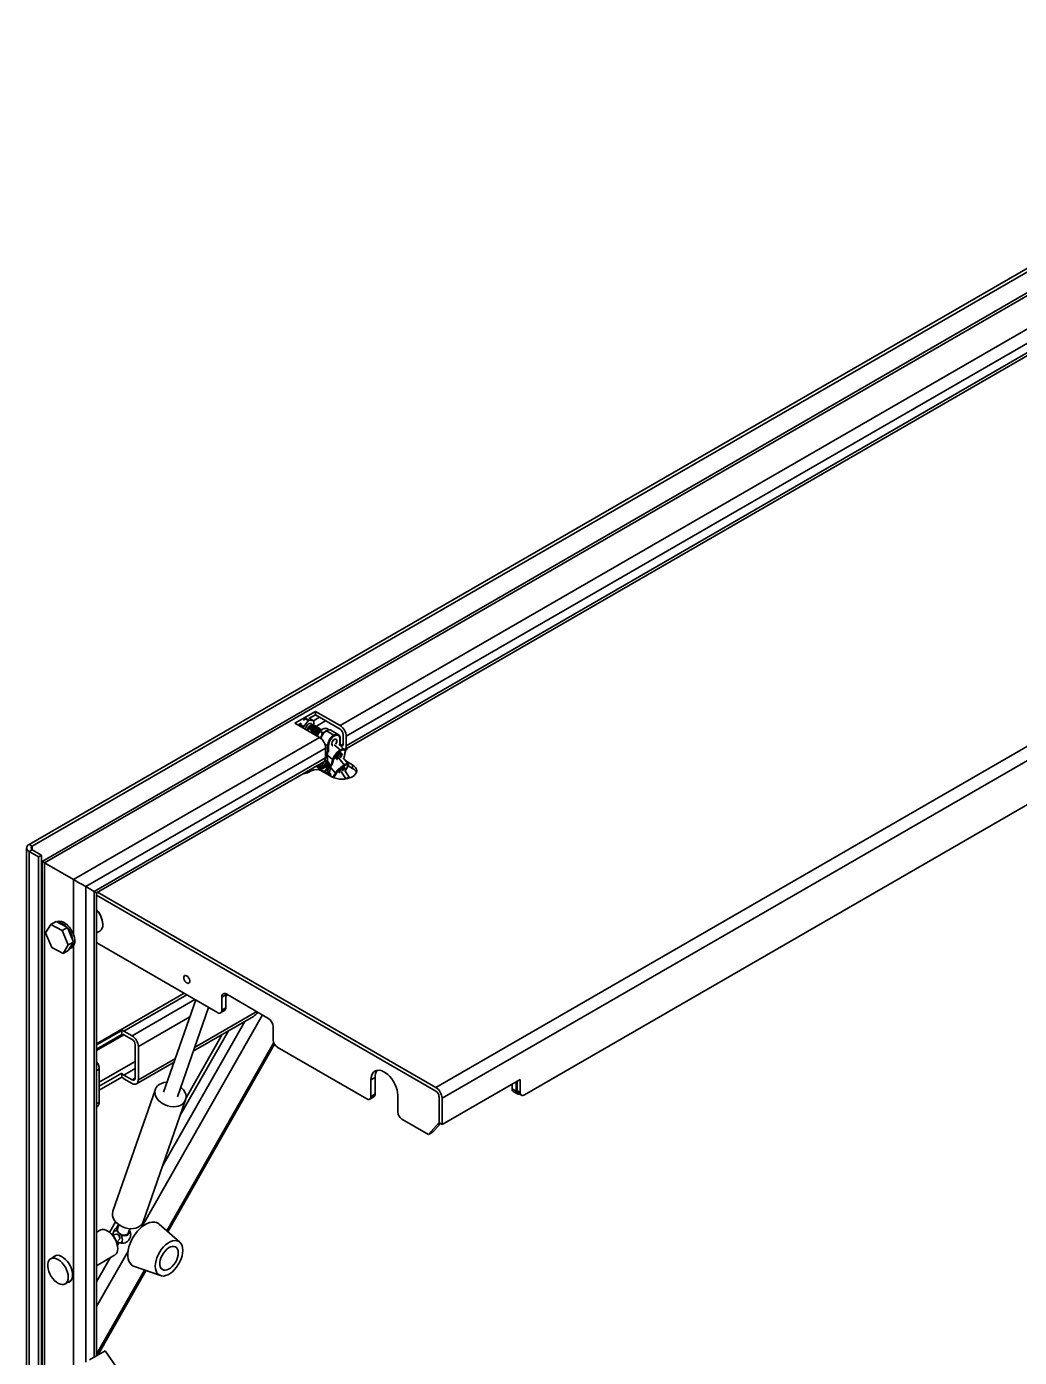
# Model space of a CAD drawing. Header units: millimetres. Extents: x 0 to 841, y 0 to 1189.
# Drawn here: x 393.1 to 484, y 353.7 to 475.5 of the extents above; entities that cross this region are included whole.
import ezdxf

# ---------------------------------------------------------------- set-up
doc = ezdxf.new("R2010")
doc.units = ezdxf.units.MM

msp = doc.modelspace()

# ---------------------------------------------------------------- linework, layer by layer
at = {"color": 7, "linetype": 'Continuous', "lineweight": 35}
for p, q in [((523.1, 475.55), (393.37, 400.65)), ((523.39, 475.38), (393.65, 400.49)), ((523.2, 473.37), (394.55, 399.1)), ((523.76, 473.42), (394.79, 398.97)), ((501.98, 457.8), (421.84, 411.54)), ((502.55, 456.82), (422.41, 410.56)), ((502.55, 455.95), (422.41, 409.69)), ((422.27, 409.34), (502.38, 455.58)), ((430.61, 378.39), (554.31, 449.8)), ((431.18, 377.41), (554.87, 448.82)), ((438.72, 377.72), (547.33, 440.42)), ((417.7, 411.76), (419.58, 412.84)), ((418.51, 411.46), (418.94, 411.99)), ((418.61, 412.13), (418.59, 412.12)), ((418.65, 412.16), (418.94, 411.99)), ((418.76, 412.2), (418.7, 412.18)), ((418.7, 412.18), (418.99, 412.02)), ((418.99, 412.18), (419.58, 412.52)), ((419.12, 412.15), (418.99, 412.18)), ((418.99, 412.02), (419.41, 411.98)), ((419.12, 412.15), (419.41, 411.98)), ((419.42, 411.98), (419.13, 412.15)), ((419.43, 411.95), (419.43, 411.56)), ((421.84, 411.54), (419.58, 412.84)), ((419.58, 412.52), (419.58, 412.84)), ((419.58, 412.52), (421.84, 411.21)), ((417.7, 411.76), (419.96, 410.45)), ((417.98, 411.59), (418.29, 411.77)), ((418.19, 411.59), (418.17, 411.49)), ((418.2, 411.57), (418.17, 411.48)), ((418.2, 411.57), (418.49, 411.4)), ((418.28, 411.77), (418.23, 411.63)), ((418.23, 411.63), (418.51, 411.46)), ((418.49, 411.3), (418.49, 411.4)), ((418.68, 411.24), (418.68, 411.19)), ((418.68, 411.24), (418.87, 411.13)), ((418.87, 411.08), (418.87, 411.13)), ((419.08, 411.4), (419.04, 411.44)), ((419.09, 411.4), (419.08, 411.4)), ((419.36, 411.6), (419.15, 411.73)), ((419.25, 411.55), (419.22, 411.54)), ((419.25, 410.86), (419.34, 410.95)), ((419.33, 410.85), (419.34, 410.81)), ((419.33, 410.85), (419.34, 410.84)), ((419.35, 410.8), (419.34, 410.84)), ((419.43, 411.56), (419.4, 411.58)), ((419.4, 410.81), (419.41, 410.77)), ((419.4, 410.81), (419.41, 410.8)), ((419.42, 410.76), (419.41, 410.8)), ((419.47, 410.77), (419.48, 410.73)), ((419.47, 410.77), (419.48, 410.76)), ((419.49, 410.72), (419.48, 410.76)), ((419.54, 410.73), (419.55, 410.67)), ((419.54, 410.73), (419.56, 410.72)), ((419.56, 410.68), (419.56, 410.72)), ((419.61, 410.68), (419.62, 410.63)), ((419.61, 410.68), (419.63, 410.68)), ((420.01, 411.24), (419.73, 411.48)), ((419.73, 411.48), (420, 411.24)), ((419.92, 411.02), (419.88, 411.06)), ((419.94, 411.03), (419.92, 411.02)), ((419.95, 411.24), (420, 411.24)), ((420.19, 410.89), (420.02, 410.99)), ((420.18, 411.16), (420.1, 411.11)), ((420.42, 410.95), (420.4, 410.95)), ((420.74, 411.2), (420.56, 411.3)), ((421.27, 410.67), (420.61, 411.06)), ((420.67, 411.11), (420.74, 411.2)), ((420.74, 411.2), (420.79, 411.14)), ((421.67, 410.71), (421.01, 411.11)), ((422.13, 410.72), (422.13, 409.85)), ((419.96, 410.45), (397.43, 397.44)), ((420.52, 409.47), (398.56, 396.79)), ((419.63, 410.64), (419.63, 410.68)), ((419.68, 410.64), (419.69, 410.6)), ((419.68, 410.64), (419.7, 410.63)), ((419.7, 410.6), (419.7, 410.63)), ((419.75, 410.6), (419.76, 410.58)), ((419.75, 410.6), (419.77, 410.59)), ((420.52, 408.6), (420.52, 409.47)), ((420.7, 409.7), (420.68, 408.47)), ((422.25, 409.36), (421.74, 409.8)), ((421.84, 409.72), (421.85, 410.32)), ((422.41, 409.69), (422.41, 410.56)), ((420.52, 408.6), (399.31, 396.35)), ((420.52, 408.99), (421.16, 408.43)), ((420.54, 408.56), (420.55, 409.03)), ((421.16, 408.43), (420.9, 407.39)), ((422.58, 408.04), (422.12, 408.58)), ((422.18, 408.51), (422.31, 409.04)), ((422.36, 408.3), (422.98, 407.95)), ((399.55, 396.22), (420.36, 408.23)), ((418.72, 407.17), (418.75, 407.31)), ((419.2, 407.4), (418.97, 407.27)), ((419.74, 407.88), (419.71, 407.75)), ((421.09, 406.86), (420.15, 407.4)), ((420.21, 408.15), (420.28, 408.13)), ((420.29, 408.2), (420.24, 407.99)), ((420.25, 407.61), (420.62, 407.82)), ((420.5, 408.22), (420.4, 407.82)), ((420.81, 407.95), (420.4, 407.26)), ((420.45, 407.76), (420.71, 407.91)), ((420.64, 407.23), (420.59, 407.15)), ((420.62, 407.84), (420.63, 407.84)), ((420.63, 407.8), (420.64, 407.78)), ((420.71, 408.05), (420.68, 408.09)), ((420.68, 407.86), (420.69, 407.84)), ((420.69, 407.84), (420.74, 407.88)), ((420.71, 408.05), (420.83, 408.11)), ((420.79, 407.91), (420.71, 408.05)), ((420.76, 407.86), (420.71, 407.91)), ((420.76, 407.51), (420.86, 407.91)), ((420.8, 407.02), (420.92, 407.18)), ((420.86, 408.02), (420.81, 407.94)), ((420.84, 407.02), (420.81, 407.06)), ((420.82, 407.88), (421.41, 407.19)), ((420.84, 407.02), (420.97, 407.05)), ((421.65, 407.34), (421.66, 407.38)), ((422.67, 406.8), (422.28, 407.42)), ((422.3, 407.38), (422.55, 407.78)), ((422.58, 407.85), (422.98, 407.62)), ((422.98, 407.62), (422.98, 407.95)), ((420.85, 407), (420.84, 407.02)), ((393.14, 400.33), (393.14, 309.96)), ((393.65, 400.49), (393.37, 400.65)), ((393.65, 400.16), (393.37, 400)), ((393.37, 400), (393.37, 309.64)), ((393.37, 400), (394.22, 399.51)), ((393.65, 400.16), (394.5, 399.67)), ((394.22, 399.51), (394.5, 399.67)), ((394.22, 399.51), (394.22, 309.15)), ((394.5, 399.67), (394.5, 309.31)), ((394.55, 399.1), (394.55, 310.78)), ((397.43, 397.44), (394.79, 398.97)), ((394.79, 398.97), (394.79, 310.45)), ((397.43, 397.44), (397.43, 392.42)), ((399.31, 396.35), (398.56, 396.79)), ((399.55, 353.82), (399.55, 396.22)), ((399.64, 396.27), (430.61, 378.39)), ((430.62, 378.06), (399.55, 396)), ((399.55, 396), (430.61, 378.07)), ((396.06, 393.62), (395.93, 393.55)), ((395.36, 393.33), (394.88, 392.55)), ((394.88, 392.55), (395.44, 391.22)), ((395.36, 393.33), (395.84, 393.6)), ((396.4, 392.78), (395.36, 393.33)), ((396.87, 393.05), (395.84, 393.6)), ((396.4, 392.78), (396.87, 393.05)), ((396.95, 391.45), (396.4, 392.78)), ((397.42, 391.72), (396.87, 393.05)), ((399.55, 392.55), (399.84, 392.72)), ((400.11, 393.33), (400.11, 393.39)), ((395.44, 391.22), (396.47, 390.67)), ((396.47, 390.67), (396.95, 391.45)), ((396.94, 390.94), (397.42, 391.72)), ((396.95, 391.45), (397.42, 391.72)), ((397.1, 391.14), (397.39, 391.31)), ((399.55, 391.66), (399.78, 391.51)), ((410.63, 385.25), (399.78, 391.51)), ((396.47, 390.67), (396.94, 390.94)), ((407.56, 387.02), (399.55, 382.39)), ((408.62, 386.41), (405.68, 377.97)), ((411.38, 386.88), (411, 386.66)), ((411, 385.47), (411, 386.66)), ((411.39, 386.98), (411.38, 386.88)), ((411.38, 386.88), (411.38, 385.68)), ((411.47, 386.94), (415.24, 384.76)), ((406.94, 377.53), (409.79, 385.73)), ((410.89, 385.22), (411.27, 385.44)), ((411, 385.47), (411.38, 385.68)), ((411.28, 385.45), (411.27, 385.44)), ((408.4, 381.73), (413.9, 384.9)), ((415.72, 383.94), (415.72, 382.75)), ((399.55, 382.3), (401.86, 383.63)), ((399.55, 381.92), (401.86, 383.26)), ((401.86, 383.26), (401.86, 383.63)), ((402.8, 383.12), (402.05, 383.56)), ((402.8, 382.8), (402.05, 383.23)), ((411.04, 383.25), (407.74, 377.45)), ((403.08, 379.26), (403.08, 382.31)), ((403.37, 379.1), (403.37, 382.14)), ((406.08, 365.17), (415.84, 382.35)), ((424.3, 377.36), (416.09, 382.09)), ((403.2, 378.73), (406.64, 380.71)), ((399.78, 380.08), (399.78, 377.03)), ((401.86, 379.72), (399.78, 378.53)), ((401.86, 379.35), (399.78, 378.15)), ((401.86, 379.35), (401.86, 379.72)), ((402.05, 379.53), (402.8, 379.1)), ((402.05, 379.2), (402.8, 378.77)), ((425.05, 379.32), (424.67, 379.1)), ((424.67, 377.57), (424.67, 379.1)), ((425.05, 379.32), (425.05, 377.79)), ((438.34, 379.13), (431.18, 375)), ((438.34, 377.93), (438.34, 379.13)), ((404.93, 378.24), (401.04, 367.06)), ((407.35, 378.35), (407.26, 378.44)), ((424.67, 377.57), (425.05, 377.79)), ((437.59, 378.28), (437.59, 378.7)), ((437.59, 378.28), (437.97, 378.06)), ((437.7, 378.04), (437.69, 378.05)), ((437.7, 378.04), (438.08, 377.82)), ((437.97, 378.06), (437.97, 378.91)), ((438.06, 378.97), (438.06, 378.1)), ((438.06, 378.1), (438.34, 377.93)), ((438.17, 377.85), (438.45, 377.69)), ((399.55, 376.62), (399.62, 376.66)), ((403.81, 366.09), (407.7, 377.27)), ((424.56, 377.33), (424.94, 377.55)), ((424.95, 377.56), (424.94, 377.55)), ((427.12, 377.68), (427.12, 376.16)), ((430.9, 377.58), (430.9, 375.16)), ((431.18, 377.41), (431.18, 375)), ((429.95, 374.09), (427.5, 375.51)), ((429.95, 374.09), (430.9, 375.18)), ((430.2, 374.24), (429.95, 374.09)), ((430.9, 374.96), (430.41, 374.41)), ((430.9, 374.96), (430.9, 375.16)), ((430.9, 375.16), (431.18, 375)), ((401.28, 366.09), (400.74, 365.13)), ((401.59, 365.81), (401.47, 365.46)), ((407.16, 364.23), (405.27, 365.89)), ((399.87, 365.34), (399.55, 365.15)), ((400.88, 365), (401.03, 364.95)), ((401.03, 364.95), (400.96, 364.91)), ((401.03, 364.95), (401.47, 364.12)), ((401.38, 364.97), (401.05, 364.91)), ((401.4, 365.26), (401.6, 365.07)), ((401.4, 364.24), (401.64, 364.51)), ((401.6, 365.07), (401.79, 364.88)), ((402.48, 365.11), (402.6, 365.46)), ((401.47, 364.12), (401.41, 364.09)), ((401.47, 364.12), (401.43, 364.02)), ((395.87, 363.03), (395.34, 362.72)), ((399.55, 362.07), (401.2, 363.03)), ((403.01, 361.99), (405.4, 361.17)), ((396.68, 360.41), (397.21, 360.72)), ((399.67, 353.9), (404.06, 361.62)), ((400.33, 354.28), (398.91, 353.46)), ((424.65, 319.22), (400.33, 354.28))]:
    msp.add_line(p, q, dxfattribs=at)
at = {"color": 8, "linetype": 'Continuous', "lineweight": 35}
for p, q in [((419.96, 412.3), (419.41, 411.98)), ((420.52, 411.97), (419.69, 411.49)), ((419.31, 411.45), (419.33, 411.43)), ((419.36, 411.47), (419.38, 411.46)), ((420.43, 409.85), (420.7, 409.7)), ((420.79, 409.09), (420.79, 409.7)), ((421.86, 409.31), (421.31, 409.79)), ((421.82, 409.73), (421.83, 410.3)), ((422.13, 409.85), (421.86, 409.7)), ((420.55, 409.05), (420.52, 408.99)), ((421.12, 407.9), (421.25, 408.42)), ((422.23, 407.95), (421.73, 408.54)), ((422.17, 408.53), (422.29, 409.02)), ((420.26, 407.94), (420.33, 408.21)), ((420.43, 407.24), (420.82, 407.88)), ((420.86, 407.94), (420.82, 407.88)), ((421.41, 407.19), (421.18, 406.81)), ((421.26, 406.79), (421.5, 407.17)), ((422.37, 406.65), (421.94, 407.32)), ((422.3, 407.39), (422.53, 407.77)), ((393.65, 400.16), (393.65, 400.49)), ((398.56, 396.79), (398.56, 353.24)), ((399.31, 396.35), (399.31, 353.69)), ((397.43, 391.36), (397.43, 352.64)), ((407.8, 386.88), (402.05, 383.56)), ((408.55, 386.45), (402.8, 383.12)), ((411.57, 386.88), (411.38, 386.77)), ((414.21, 385.36), (408.52, 382.07)), ((408.08, 384.87), (403.37, 382.14)), ((403.7, 365.65), (414.73, 385.05)), ((405.6, 371.25), (413.11, 384.45)), ((402.05, 383.23), (399.55, 381.79)), ((407.18, 375.79), (411.61, 383.59)), ((405.97, 365.27), (415.76, 382.51)), ((403.08, 380.78), (399.78, 378.88)), ((406.76, 381.05), (403.37, 379.1)), ((399.78, 380.08), (399.55, 379.94)), ((403.08, 380.13), (402.05, 379.53)), ((403.08, 379.26), (402.8, 379.1)), ((399.78, 377.03), (399.55, 376.89)), ((401.4, 365.61), (401.54, 365.85)), ((401.02, 364.95), (401.05, 365)), ((399.55, 358.33), (402.43, 363.41)), ((401.45, 363.94), (401.59, 364.18)), ((399.55, 360.59), (400.8, 362.79)), ((399.55, 353.97), (403.92, 361.67))]:
    msp.add_line(p, q, dxfattribs=at)
at = {"color": 7, "linetype": 'Continuous', "lineweight": 35, "flags": 128}
for points in [[(418.26, 411.76), (418.22, 411.67), (418.18, 411.57)], [(419.15, 411.73), (419.15, 411.73), (419.06, 411.74), (418.96, 411.71), (418.85, 411.62), (418.76, 411.5), (418.7, 411.37), (418.68, 411.24)], [(418.97, 411.23), (418.92, 411.17), (418.85, 411.09)], [(420.02, 411.21), (420.02, 411.22), (420.02, 411.22), (420.02, 411.23), (420.02, 411.23), (420.01, 411.24), (420.01, 411.24), (420.01, 411.24), (420, 411.24)], [(421.54, 410.13), (421.52, 410.22), (421.47, 410.27), (421.4, 410.29), (421.31, 410.26), (421.23, 410.19), (421.15, 410.09), (421.1, 409.97), (421.09, 409.87)], [(422.13, 409.85), (422.12, 409.79), (422.11, 409.74), (422.08, 409.7), (422.04, 409.67), (422, 409.65), (421.95, 409.65), (421.91, 409.66)], [(422, 408.85), (422, 408.92), (421.97, 408.97), (421.91, 408.97), (421.83, 408.94), (421.74, 408.87), (421.65, 408.78), (421.58, 408.68), (421.54, 408.59)], [(421.54, 408.59), (421.54, 408.55), (421.54, 408.51), (421.55, 408.49), (421.57, 408.47), (421.6, 408.46), (421.6, 408.46)], [(422.4, 409.28), (422.35, 409.33), (422.31, 409.36)], [(421.79, 407.34), (421.77, 407.31), (421.77, 407.28), (421.77, 407.27), (421.78, 407.26), (421.8, 407.25), (421.81, 407.25)], [(422.24, 407.6), (422.26, 407.66), (422.25, 407.68), (422.2, 407.68), (422.12, 407.64), (422.03, 407.58), (421.93, 407.5), (421.85, 407.41), (421.79, 407.34)], [(422.98, 407.95), (423.14, 407.83), (423.26, 407.7), (423.34, 407.55), (423.37, 407.4), (423.34, 407.25), (423.26, 407.11), (423.14, 406.97), (422.98, 406.86)], [(399.55, 396.22), (399.54, 396.22), (399.52, 396.23), (399.47, 396.26), (399.4, 396.3), (399.31, 396.35)], [(397.43, 392.42), (397.32, 392.66), (397.2, 392.88), (397.05, 393.09), (396.88, 393.27), (396.7, 393.41), (396.52, 393.53), (396.34, 393.6), (396.17, 393.63), (396.01, 393.61), (395.89, 393.56)], [(407.71, 388.04), (407.8, 387.97), (407.9, 387.93), (407.98, 387.94), (408.05, 388), (408.08, 388.09), (408.07, 388.2), (408.04, 388.33), (407.97, 388.45), (407.89, 388.56), (407.79, 388.63), (407.69, 388.66), (407.61, 388.65), (407.55, 388.6), (407.52, 388.51), (407.52, 388.39), (407.56, 388.27), (407.62, 388.14), (407.71, 388.04)], [(424.67, 379.1), (424.69, 379.32), (424.74, 379.52), (424.82, 379.69), (424.93, 379.82), (425.07, 379.91), (425.23, 379.96), (425.41, 379.97), (425.6, 379.94), (425.8, 379.86), (426, 379.74), (426.2, 379.59), (426.39, 379.4), (426.57, 379.19), (426.73, 378.95), (426.87, 378.7), (426.98, 378.44), (427.06, 378.18), (427.11, 377.93), (427.12, 377.68)], [(406, 378.87), (405.94, 378.87), (405.7, 378.84), (405.48, 378.77), (405.28, 378.67), (405.12, 378.54), (405, 378.39), (404.92, 378.22), (404.89, 378.03), (404.9, 377.83), (404.95, 377.63), (405.05, 377.43), (405.19, 377.24), (405.37, 377.07), (405.58, 376.92), (405.81, 376.8), (406.05, 376.71), (406.31, 376.66), (406.56, 376.63), (406.81, 376.65), (407.04, 376.7), (407.25, 376.78), (407.43, 376.9), (407.57, 377.04), (407.67, 377.2), (407.73, 377.39), (407.74, 377.58), (407.71, 377.78), (407.63, 377.98), (407.51, 378.17), (407.35, 378.35), (407.35, 378.35)], [(437.97, 378.06), (437.97, 377.98), (438, 377.91), (438.03, 377.86), (438.08, 377.82), (438.13, 377.8), (438.2, 377.8), (438.25, 377.81)], [(401.04, 367.06), (401.03, 367.04), (401, 366.85), (401.01, 366.65), (401.06, 366.45), (401.16, 366.25), (401.3, 366.07), (401.48, 365.9), (401.69, 365.75), (401.92, 365.63), (402.16, 365.54), (402.42, 365.48), (402.67, 365.46), (402.92, 365.47), (403.15, 365.52), (403.36, 365.6), (403.54, 365.72), (403.68, 365.86), (403.78, 366.03), (403.81, 366.09)], [(405.27, 365.89), (405.21, 365.93), (405.04, 366.02), (404.85, 366.07), (404.64, 366.07), (404.42, 366.03), (404.19, 365.95), (403.95, 365.83), (403.72, 365.66), (403.49, 365.46), (403.28, 365.23), (403.08, 364.98), (402.9, 364.7), (402.74, 364.41), (402.61, 364.11), (402.51, 363.81), (402.45, 363.51), (402.41, 363.22), (402.41, 362.95), (402.45, 362.7), (402.51, 362.48), (402.61, 362.3), (402.74, 362.15), (402.9, 362.03), (403.01, 361.99)], [(401.48, 363.64), (401.46, 363.85), (401.41, 364.08), (401.33, 364.31), (401.22, 364.54), (401.08, 364.75), (400.93, 364.95), (400.76, 365.11), (400.58, 365.24), (400.4, 365.34), (400.23, 365.39), (400.07, 365.4), (399.92, 365.36), (399.87, 365.34)], [(401.4, 365.26), (401.29, 365.28), (401.19, 365.26), (401.12, 365.2), (401.07, 365.1), (401.05, 364.98), (401.05, 364.91)], [(401.38, 364.97), (401.4, 364.97), (401.47, 364.95), (401.54, 364.9), (401.6, 364.82), (401.65, 364.73), (401.67, 364.63), (401.66, 364.55), (401.64, 364.51)], [(401.43, 364.26), (401.52, 364.21), (401.64, 364.17), (401.74, 364.18), (401.82, 364.23), (401.88, 364.32), (401.91, 364.44), (401.9, 364.58), (401.86, 364.73), (401.79, 364.88)], [(401.6, 365.07), (401.72, 364.98), (401.87, 364.91), (402.02, 364.88), (402.17, 364.89), (402.31, 364.93), (402.41, 365), (402.47, 365.1), (402.48, 365.11)], [(401.79, 364.88), (401.96, 364.83), (402.12, 364.82), (402.27, 364.85), (402.4, 364.9), (402.5, 364.99), (402.55, 365.1), (402.57, 365.23), (402.55, 365.31)], [(407.44, 363.48), (407.42, 363.71), (407.37, 363.92), (407.29, 364.09), (407.17, 364.22), (407.03, 364.32), (406.87, 364.37), (406.69, 364.38), (406.49, 364.35), (406.28, 364.27), (406.08, 364.15), (405.87, 363.99), (405.67, 363.8), (405.49, 363.58), (405.33, 363.34), (405.19, 363.08), (405.07, 362.81), (404.99, 362.54), (404.94, 362.28), (404.92, 362.03), (404.94, 361.8), (404.99, 361.6), (405.07, 361.43), (405.19, 361.29), (405.33, 361.2), (405.49, 361.14), (405.67, 361.13), (405.87, 361.17), (406.08, 361.25), (406.28, 361.37), (406.49, 361.53), (406.69, 361.72), (406.87, 361.94), (407.03, 362.18), (407.17, 362.44), (407.29, 362.7), (407.37, 362.97), (407.42, 363.24), (407.44, 363.48)], [(407.03, 363.25), (407.01, 363.43), (406.96, 363.59), (406.88, 363.72), (406.77, 363.81), (406.63, 363.85), (406.48, 363.85), (406.31, 363.8), (406.14, 363.71), (405.97, 363.58), (405.81, 363.42), (405.66, 363.23), (405.54, 363.02), (405.44, 362.8), (405.37, 362.58), (405.34, 362.37), (405.34, 362.17), (405.37, 362), (405.44, 361.85), (405.54, 361.75), (405.66, 361.68), (405.81, 361.66), (405.97, 361.69), (406.14, 361.75), (406.31, 361.86), (406.48, 362.01), (406.63, 362.19), (406.77, 362.38), (406.88, 362.6), (406.96, 362.82), (407.01, 363.04), (407.03, 363.25)], [(396.95, 361.02), (396.94, 361.24), (396.89, 361.47), (396.8, 361.7), (396.69, 361.93), (396.56, 362.14), (396.4, 362.33), (396.23, 362.5), (396.06, 362.63), (395.88, 362.72), (395.7, 362.78), (395.54, 362.78), (395.39, 362.75), (395.27, 362.67), (395.17, 362.55), (395.11, 362.4), (395.07, 362.21), (395.07, 362.01), (395.11, 361.78), (395.17, 361.55), (395.27, 361.32), (395.39, 361.1), (395.54, 360.9), (395.7, 360.72), (395.88, 360.57), (396.06, 360.46), (396.23, 360.38), (396.4, 360.35), (396.56, 360.37), (396.69, 360.42), (396.8, 360.52), (396.89, 360.66), (396.94, 360.83), (396.95, 361.02)], [(395.57, 362.85), (395.58, 362.86), (395.69, 362.96), (395.83, 363.02), (395.99, 363.03), (396.16, 363), (396.34, 362.93), (396.53, 362.81), (396.7, 362.66), (396.87, 362.47), (397.02, 362.26), (397.15, 362.04), (397.25, 361.8), (397.32, 361.57), (397.35, 361.34), (397.35, 361.12), (397.32, 360.94), (397.25, 360.78), (397.15, 360.66), (397.02, 360.58), (396.91, 360.54)]]:
    msp.add_lwpolyline(points, dxfattribs=at)
at = {"color": 7, "linetype": 'Continuous', "lineweight": 35}
for centre, radius, start, end in [((418.99, 411.95), 0.0616, 93.7635, 146.2311), ((419.4, 411.95), 0.0286, 349.7833, 79.6608), ((418.59, 411.4), 0.103, 139.8598, 176.612), ((420.74, 410.33), 1.01, 128.9254, 166.6937), ((421.18, 410.5), 1.23, 2.6055, 57.3945), ((421.51, 410.69), 0.615, 2.6055, 57.3945), ((419.3, 409.41), 1.23, 2.6055, 57.3945), ((421.22, 409.84), 0.138, 169.8336, 255.921), ((421.04, 410.16), 0.495, 321.3195, 356.5946), ((422.03, 409.64), 0.384, 304.0564, 7.2558), ((420.13, 408.56), 0.394, 305.0133, 6.2988), ((421.42, 409.03), 0.608, 314.7198, 342.3431), ((422.15, 409.47), 0.311, 304.2372, 355.4), ((418.51, 408.14), 0.99, 268.7315, 297.6338), ((419.68, 406.49), 1.02, 62.6097, 117.3903), ((421.47, 408.14), 0.942, 308.1869, 325.4072), ((422.62, 406.92), 0.782, 23.8172, 62.9684), ((421.41, 408.47), 1.56, 248.5366, 255.5831), ((422.03, 408.68), 2.05, 242.6097, 297.3903), ((393.5, 400.33), 0.349, 110.7834, 249.2166), ((393.72, 400.33), 0.175, 110.7834, 249.2166), ((398.15, 393.29), 1.96, 2.6972, 44.7779), ((398.01, 393.22), 2.1, 3.0858, 43.2262), ((395.9, 392.35), 1.17, 38.8987, 85.1524), ((395.3, 391.64), 2.08, 5.245, 39.9143), ((399.46, 393.26), 0.661, 305.1831, 6.1291), ((396.78, 391.64), 0.591, 296.786, 359.8775), ((397.02, 391.61), 0.473, 278.3781, 328.0371), ((411.29, 386.71), 0.291, 50.7967, 189.214), ((410.77, 385.43), 0.233, 230.7967, 9.214), ((411.1, 385.66), 0.279, 310.691, 4.8352), ((414.69, 383.9), 1.02, 2.6055, 57.3945), ((401.75, 383.07), 0.573, 59.1002, 79.3702), ((401.93, 383.06), 0.209, 55.1669, 109.3204), ((402.14, 382.09), 1.23, 2.6055, 57.3945), ((402.47, 382.28), 0.615, 2.6055, 57.3945), ((416.54, 382.78), 0.82, 182.6055, 237.3945), ((398.59, 380.03), 1.2, 2.2996, 36.7504), ((402.34, 380.01), 0.566, 210.7375, 238.2197), ((402.53, 380.02), 0.946, 224.9631, 239.4559), ((402.91, 379.23), 0.175, 230.7967, 9.214), ((403.02, 379.04), 0.349, 230.7967, 9.214), ((426.04, 379.38), 0.993, 143.6641, 183.487), ((424.77, 377.77), 0.279, 310.691, 4.8352), ((429.95, 377.36), 1.23, 2.6055, 57.3945), ((430.28, 377.55), 0.615, 2.6055, 57.3945), ((437.87, 378.26), 0.279, 175.1648, 229.309), ((438.32, 378.07), 0.263, 173.7012, 234.9867), ((438.57, 377.9), 0.233, 170.786, 309.2033), ((399.4, 376.98), 0.384, 304.0564, 7.2558), ((424.44, 377.54), 0.233, 230.7967, 9.214), ((427.94, 376.2), 0.82, 182.6055, 237.3945), ((401.86, 364.94), 0.808, 112.1044, 173.9123), ((401.73, 365.37), 0.345, 122.7847, 199.6364), ((401.83, 365.36), 0.374, 164.3757, 231.3393), ((401.86, 364.94), 0.808, 246.0823, 29.5308), ((400.82, 363.57), 0.661, 305.1831, 6.1291)]:
    msp.add_arc(centre, radius, start, end, dxfattribs=at)
at = {"color": 8, "linetype": 'Continuous', "lineweight": 35}
msp.add_arc((421.22, 409.86), 1.88, 254.1853, 258.7572, dxfattribs=at)
at = {"color": 7, "linetype": 'Continuous', "lineweight": 35}
for centre, major_axis, ratio, start_param, end_param in [((395.35, 398.64), (0.8, -0.462), 0.00007, 2.356235, 3.141552), ((395.35, 398.64), (0.8, -0.462), 0.00007, 2.356235, 3.141633), ((397.99, 397.12), (0.8, -0.462), 0.00007, 0.785439, 2.356235), ((397.99, 397.12), (0.8, -0.462), 0.00007, 0.785439, 2.356235), ((398.75, 396.68), (0.8, -0.462), 0.00007, 0.000041, 0.785439), ((413.89, 385.82), (0.549, 0.974), 0.584086, 3.920929, 4.487965), ((430.29, 374.33), (0.15, 0.118), 0.166963, 3.993214, 5.564011)]:
    msp.add_ellipse(centre, major_axis=major_axis, ratio=ratio, start_param=start_param, end_param=end_param, dxfattribs=at)
for points, knots in [([(418.65, 412.16), (418.6, 412.12), (418.53, 412.08), (418.48, 412.03), (418.48, 412.02)], [0, 0, 0, 0, 0.859615, 1, 1, 1, 1]), ([(418.59, 412.12), (418.58, 412.11), (418.55, 412.09), (418.53, 412.07), (418.51, 412.06)], [0, 0, 0, 0, 0.543877, 1, 1, 1, 1]), ([(418.65, 412.16), (418.66, 412.16), (418.67, 412.17), (418.68, 412.18), (418.7, 412.18), (418.7, 412.18), (418.7, 412.18)], [0, 0, 0, 0, 0.260453, 0.500046, 0.739597, 1, 1, 1, 1]), ([(418.2, 411.57), (418.2, 411.58), (418.21, 411.58), (418.22, 411.6), (418.22, 411.62), (418.22, 411.63), (418.23, 411.63)], [0, 0, 0, 0, 0.267236, 0.513791, 0.747081, 1, 1, 1, 1]), ([(418.87, 411.13), (418.87, 411.17), (418.87, 411.24), (418.92, 411.36), (418.99, 411.47), (419.05, 411.53), (419.08, 411.56)], [0, 0, 0, 0, 0.259082, 0.51211, 0.759084, 1, 1, 1, 1]), ([(419.16, 411.37), (419.16, 411.36), (419.1, 411.33), (419.01, 411.24), (418.92, 411.14), (418.89, 411.08), (418.88, 411.07)], [0, 0, 0, 0, 0.0552829, 0.4909849, 0.8934348, 1, 1, 1, 1]), ([(419.08, 411.56), (419.05, 411.53), (419, 411.47), (418.94, 411.36), (418.89, 411.23), (418.89, 411.15), (418.89, 411.11)], [0, 0, 0, 0, 0.241, 0.488002, 0.741003, 1, 1, 1, 1]), ([(418.93, 411.17), (418.93, 411.18), (418.93, 411.2), (418.95, 411.27), (418.98, 411.36), (419.02, 411.41), (419.04, 411.44)], [0, 0, 0, 0, 0.021873, 0.347915, 0.673958, 1, 1, 1, 1]), ([(419.01, 411.27), (419.01, 411.28), (419.03, 411.32), (419.06, 411.37), (419.08, 411.4)], [0, 0, 0, 0, 0.19489, 1, 1, 1, 1]), ([(419.09, 411.4), (419.07, 411.38), (419.04, 411.33), (419.02, 411.27), (419.01, 411.25)], [0, 0, 0, 0, 0.550608, 1, 1, 1, 1]), ([(419.04, 411.44), (419.06, 411.46), (419.1, 411.52), (419.17, 411.57), (419.24, 411.61), (419.31, 411.62), (419.36, 411.61), (419.39, 411.58), (419.4, 411.57)], [0, 0, 0, 0, 0.171241, 0.341912, 0.512014, 0.681546, 0.850509, 1, 1, 1, 1]), ([(419.04, 411.27), (419.05, 411.29), (419.07, 411.35), (419.15, 411.45), (419.25, 411.54), (419.35, 411.58), (419.42, 411.58), (419.45, 411.54), (419.45, 411.54)], [0, 0, 0, 0, 0.091198, 0.298549, 0.505901, 0.713252, 0.920604, 1, 1, 1, 1]), ([(419.49, 411.53), (419.49, 411.53), (419.47, 411.55), (419.41, 411.55), (419.31, 411.51), (419.2, 411.42), (419.12, 411.31), (419.09, 411.23), (419.08, 411.19)], [0, 0, 0, 0, 0.003516, 0.214751, 0.425986, 0.63722, 0.848455, 1, 1, 1, 1]), ([(419.08, 411.4), (419.09, 411.42), (419.12, 411.46), (419.17, 411.5), (419.2, 411.53), (419.22, 411.54), (419.22, 411.54)], [0, 0, 0, 0, 0.326866, 0.653623, 0.980449, 1, 1, 1, 1]), ([(419.42, 411.57), (419.42, 411.57), (419.4, 411.58), (419.36, 411.59), (419.3, 411.58), (419.23, 411.54), (419.15, 411.48), (419.11, 411.43), (419.09, 411.4)], [0, 0, 0, 0, 0.014175, 0.210056, 0.40658, 0.603744, 0.801551, 1, 1, 1, 1]), ([(419.09, 411.18), (419.1, 411.21), (419.13, 411.3), (419.22, 411.41), (419.32, 411.5), (419.42, 411.54), (419.5, 411.53), (419.53, 411.49), (419.54, 411.47)], [0, 0, 0, 0, 0.141321, 0.324776, 0.508231, 0.691686, 0.875142, 1, 1, 1, 1]), ([(419.13, 411.33), (419.15, 411.36), (419.19, 411.42), (419.25, 411.47), (419.29, 411.49), (419.29, 411.49)], [0, 0, 0, 0, 0.395798, 0.867381, 1, 1, 1, 1]), ([(419.56, 411.48), (419.56, 411.48), (419.54, 411.51), (419.48, 411.5), (419.38, 411.47), (419.27, 411.38), (419.19, 411.26), (419.15, 411.16), (419.14, 411.12)], [0, 0, 0, 0, 0.003341, 0.204033, 0.404726, 0.605418, 0.806111, 1, 1, 1, 1]), ([(419.15, 411.1), (419.15, 411.1), (419.15, 411.15), (419.2, 411.25), (419.29, 411.37), (419.39, 411.46), (419.49, 411.5), (419.56, 411.5), (419.57, 411.48), (419.57, 411.48)], [0, 0, 0, 0, 0.002348, 0.201216, 0.400085, 0.598953, 0.797821, 0.99669, 1, 1, 1, 1]), ([(419.16, 411.21), (419.16, 411.22), (419.17, 411.25), (419.22, 411.33), (419.29, 411.41), (419.34, 411.44), (419.36, 411.45)], [0, 0, 0, 0, 0.006776, 0.373291, 0.739525, 1, 1, 1, 1]), ([(419.63, 411.44), (419.63, 411.44), (419.61, 411.46), (419.55, 411.46), (419.45, 411.43), (419.34, 411.34), (419.26, 411.21), (419.21, 411.11), (419.2, 411.05), (419.2, 411.05)], [0, 0, 0, 0, 0.0032, 0.195459, 0.387718, 0.579976, 0.772235, 0.964494, 1, 1, 1, 1]), ([(419.22, 411.03), (419.22, 411.04), (419.22, 411.1), (419.27, 411.2), (419.36, 411.33), (419.46, 411.42), (419.56, 411.45), (419.63, 411.46), (419.65, 411.43), (419.65, 411.43)], [0, 0, 0, 0, 0.043066, 0.233818, 0.42457, 0.615321, 0.806073, 0.996825, 1, 1, 1, 1]), ([(419.22, 411.13), (419.23, 411.16), (419.26, 411.24), (419.33, 411.33), (419.39, 411.39), (419.42, 411.4), (419.42, 411.4)], [0, 0, 0, 0, 0.314164, 0.652174, 0.99067, 1, 1, 1, 1]), ([(419.7, 411.4), (419.7, 411.4), (419.68, 411.42), (419.62, 411.42), (419.52, 411.38), (419.41, 411.29), (419.33, 411.17), (419.27, 411.04), (419.27, 410.96), (419.26, 410.93)], [0, 0, 0, 0, 0.00288, 0.175906, 0.348932, 0.521958, 0.694984, 0.86801, 1, 1, 1, 1]), ([(419.28, 410.96), (419.28, 410.98), (419.29, 411.05), (419.34, 411.16), (419.43, 411.29), (419.53, 411.38), (419.63, 411.41), (419.7, 411.41), (419.72, 411.39), (419.72, 411.39)], [0, 0, 0, 0, 0.077437, 0.261337, 0.445238, 0.629138, 0.813038, 0.996939, 1, 1, 1, 1]), ([(419.28, 411.05), (419.29, 411.08), (419.31, 411.15), (419.37, 411.25), (419.44, 411.33), (419.48, 411.35), (419.5, 411.36)], [0, 0, 0, 0, 0.231036, 0.531712, 0.832391, 1, 1, 1, 1]), ([(419.33, 411.51), (419.32, 411.51), (419.31, 411.5), (419.3, 411.5), (419.3, 411.5)], [0, 0, 0, 0, 0.500013, 1, 1, 1, 1]), ([(419.31, 411.45), (419.32, 411.45), (419.33, 411.45), (419.35, 411.46), (419.36, 411.47), (419.36, 411.47), (419.36, 411.47)], [0, 0, 0, 0, 0.260453, 0.500046, 0.739597, 1, 1, 1, 1]), ([(419.77, 411.36), (419.77, 411.36), (419.75, 411.38), (419.69, 411.38), (419.59, 411.34), (419.49, 411.25), (419.4, 411.13), (419.34, 410.98), (419.33, 410.9), (419.33, 410.85)], [0, 0, 0, 0, 0.002767, 0.168972, 0.335178, 0.501383, 0.667589, 0.833794, 1, 1, 1, 1]), ([(419.33, 410.9), (419.33, 410.91), (419.33, 410.95), (419.35, 411.05), (419.41, 411.16), (419.48, 411.25), (419.54, 411.31), (419.57, 411.32), (419.58, 411.33)], [0, 0, 0, 0, 0.069266, 0.293693, 0.518483, 0.742871, 0.967688, 1, 1, 1, 1]), ([(419.33, 410.9), (419.33, 410.89), (419.33, 410.88), (419.33, 410.87), (419.33, 410.86)], [0, 0, 0, 0, 0.499993, 1, 1, 1, 1]), ([(419.34, 410.84), (419.35, 410.89), (419.35, 410.98), (419.41, 411.12), (419.5, 411.24), (419.6, 411.33), (419.7, 411.37), (419.77, 411.37), (419.79, 411.35), (419.79, 411.35)], [0, 0, 0, 0, 0.166206, 0.332411, 0.498617, 0.664822, 0.831028, 0.997233, 1, 1, 1, 1]), ([(419.39, 411.47), (419.39, 411.47), (419.38, 411.46), (419.37, 411.46), (419.37, 411.46)], [0, 0, 0, 0, 0.778281, 1, 1, 1, 1]), ([(419.84, 411.32), (419.84, 411.32), (419.83, 411.34), (419.76, 411.34), (419.66, 411.3), (419.56, 411.21), (419.47, 411.09), (419.41, 410.94), (419.4, 410.85), (419.4, 410.81)], [0, 0, 0, 0, 0.002767, 0.168972, 0.335178, 0.501383, 0.667589, 0.833794, 1, 1, 1, 1]), ([(419.4, 410.85), (419.4, 410.88), (419.41, 410.95), (419.45, 411.07), (419.51, 411.17), (419.58, 411.25), (419.63, 411.27), (419.64, 411.28)], [0, 0, 0, 0, 0.199765, 0.422008, 0.6447, 0.866968, 1, 1, 1, 1]), ([(419.4, 410.85), (419.4, 410.85), (419.4, 410.83), (419.4, 410.82), (419.4, 410.82)], [0, 0, 0, 0, 0.499984, 1, 1, 1, 1]), ([(419.41, 410.8), (419.42, 410.85), (419.42, 410.93), (419.48, 411.08), (419.57, 411.2), (419.67, 411.29), (419.77, 411.33), (419.84, 411.33), (419.86, 411.31), (419.86, 411.31)], [0, 0, 0, 0, 0.166206, 0.332411, 0.498617, 0.664822, 0.831028, 0.997233, 1, 1, 1, 1]), ([(419.45, 411.42), (419.44, 411.42), (419.44, 411.41), (419.43, 411.41), (419.42, 411.4)], [0, 0, 0, 0, 0.500005, 1, 1, 1, 1]), ([(419.91, 411.27), (419.91, 411.27), (419.9, 411.3), (419.83, 411.29), (419.73, 411.26), (419.63, 411.17), (419.54, 411.04), (419.48, 410.9), (419.47, 410.81), (419.47, 410.77)], [0, 0, 0, 0, 0.002767, 0.168972, 0.335178, 0.501383, 0.667589, 0.833794, 1, 1, 1, 1]), ([(419.47, 410.8), (419.47, 410.82), (419.47, 410.87), (419.5, 410.97), (419.55, 411.08), (419.63, 411.18), (419.68, 411.22), (419.71, 411.24)], [0, 0, 0, 0, 0.111552, 0.3361, 0.560538, 0.785032, 1, 1, 1, 1]), ([(419.47, 410.8), (419.47, 410.8), (419.47, 410.78), (419.47, 410.77), (419.47, 410.77)], [0, 0, 0, 0, 0.499986, 1, 1, 1, 1]), ([(419.48, 410.76), (419.49, 410.8), (419.49, 410.89), (419.55, 411.04), (419.64, 411.16), (419.74, 411.25), (419.85, 411.29), (419.93, 411.28), (419.96, 411.23), (419.98, 411.21)], [0, 0, 0, 0, 0.144673, 0.289347, 0.43402, 0.578694, 0.723367, 0.86804, 1, 1, 1, 1]), ([(419.52, 411.38), (419.52, 411.38), (419.51, 411.37), (419.5, 411.37), (419.5, 411.36)], [0, 0, 0, 0, 0.5000287, 1, 1, 1, 1]), ([(419.73, 411.48), (419.68, 411.49), (419.61, 411.52), (419.55, 411.52), (419.52, 411.52)], [0, 0, 0, 0, 0.553549, 1, 1, 1, 1]), ([(419.99, 411.23), (419.98, 411.23), (419.97, 411.25), (419.9, 411.25), (419.8, 411.22), (419.7, 411.13), (419.61, 411), (419.55, 410.86), (419.54, 410.77), (419.54, 410.73)], [0, 0, 0, 0, 0.002767, 0.168972, 0.335178, 0.501383, 0.667589, 0.833794, 1, 1, 1, 1]), ([(419.54, 410.79), (419.55, 410.82), (419.55, 410.88), (419.59, 410.99), (419.66, 411.09), (419.73, 411.16), (419.76, 411.18), (419.78, 411.19)], [0, 0, 0, 0, 0.182208, 0.422222, 0.662627, 0.902688, 1, 1, 1, 1]), ([(419.54, 410.79), (419.54, 410.78), (419.54, 410.77), (419.54, 410.76), (419.54, 410.76)], [0, 0, 0, 0, 0.499975, 1, 1, 1, 1]), ([(419.56, 410.72), (419.56, 410.76), (419.56, 410.85), (419.62, 410.99), (419.71, 411.12), (419.82, 411.21), (419.91, 411.24), (419.98, 411.25), (420, 411.22), (420, 411.22)], [0, 0, 0, 0, 0.1662056, 0.3324111, 0.4986167, 0.6648223, 0.8310278, 0.9972334, 1, 1, 1, 1]), ([(419.61, 411.34), (419.6, 411.34), (419.59, 411.34), (419.58, 411.33), (419.58, 411.33)], [0, 0, 0, 0, 0.500015, 1, 1, 1, 1]), ([(420.06, 411.19), (420.06, 411.19), (420.04, 411.21), (419.97, 411.21), (419.87, 411.18), (419.77, 411.08), (419.68, 410.96), (419.62, 410.82), (419.62, 410.73), (419.61, 410.68)], [0, 0, 0, 0, 0.002767, 0.168972, 0.335178, 0.501383, 0.667589, 0.833794, 1, 1, 1, 1]), ([(419.62, 410.73), (419.61, 410.75), (419.61, 410.8), (419.64, 410.89), (419.7, 411.01), (419.77, 411.1), (419.83, 411.15), (419.86, 411.16), (419.86, 411.16)], [0, 0, 0, 0, 0.09556, 0.321195, 0.546888, 0.772462, 0.99821, 1, 1, 1, 1]), ([(419.61, 410.73), (419.61, 410.73), (419.61, 410.71), (419.61, 410.7), (419.61, 410.7)], [0, 0, 0, 0, 0.499994, 1, 1, 1, 1]), ([(419.63, 410.68), (419.63, 410.72), (419.64, 410.81), (419.7, 410.95), (419.78, 411.08), (419.89, 411.17), (419.99, 411.2), (420.05, 411.2), (420.07, 411.18), (420.07, 411.18)], [0, 0, 0, 0, 0.166206, 0.332411, 0.498617, 0.664822, 0.831028, 0.997233, 1, 1, 1, 1]), ([(419.68, 411.3), (419.67, 411.3), (419.66, 411.29), (419.65, 411.29), (419.65, 411.28)], [0, 0, 0, 0, 0.500012, 1, 1, 1, 1]), ([(420.13, 411.15), (420.13, 411.15), (420.11, 411.17), (420.04, 411.17), (419.94, 411.13), (419.84, 411.04), (419.75, 410.92), (419.69, 410.78), (419.69, 410.69), (419.68, 410.64)], [0, 0, 0, 0, 0.002767, 0.168972, 0.335178, 0.501383, 0.667589, 0.833794, 1, 1, 1, 1]), ([(419.68, 410.68), (419.68, 410.68), (419.68, 410.72), (419.7, 410.8), (419.74, 410.91), (419.81, 411.01), (419.87, 411.09), (419.91, 411.11), (419.93, 411.11)], [0, 0, 0, 0, 0.001129, 0.224041, 0.446525, 0.669458, 0.891924, 1, 1, 1, 1]), ([(419.68, 410.68), (419.68, 410.68), (419.68, 410.67), (419.68, 410.66), (419.68, 410.65)], [0, 0, 0, 0, 0.499986, 1, 1, 1, 1]), ([(419.73, 411.25), (419.73, 411.25), (419.72, 411.25), (419.71, 411.24), (419.71, 411.24)], [0, 0, 0, 0, 0.500006, 1, 1, 1, 1]), ([(419.73, 411.48), (419.73, 411.48), (419.74, 411.48), (419.74, 411.47), (419.74, 411.47)], [0, 0, 0, 0, 0.772598, 1, 1, 1, 1]), ([(419.76, 410.65), (419.76, 410.66), (419.75, 410.72), (419.79, 410.81), (419.84, 410.93), (419.89, 410.99), (419.92, 411.02)], [0, 0, 0, 0, 0.1469436, 0.4312775, 0.7158765, 1, 1, 1, 1]), ([(419.77, 410.59), (419.77, 410.64), (419.78, 410.72), (419.84, 410.87), (419.92, 410.99), (420.02, 411.08), (420.07, 411.09), (420.09, 411.1)], [0, 0, 0, 0, 0.214665, 0.42933, 0.643995, 0.85866, 1, 1, 1, 1]), ([(420.02, 410.99), (419.96, 410.93), (419.86, 410.82), (419.78, 410.66), (419.77, 410.58), (419.77, 410.58)], [0, 0, 0, 0, 0.528247, 0.981693, 1, 1, 1, 1]), ([(419.8, 411.21), (419.8, 411.21), (419.79, 411.2), (419.78, 411.2), (419.78, 411.19)], [0, 0, 0, 0, 0.50003, 1, 1, 1, 1]), ([(419.89, 411.18), (419.88, 411.17), (419.87, 411.17), (419.86, 411.16), (419.86, 411.16)], [0, 0, 0, 0, 0.500016, 1, 1, 1, 1]), ([(419.88, 411.06), (419.9, 411.08), (419.94, 411.11), (420.01, 411.14), (420.06, 411.16), (420.1, 411.16), (420.12, 411.15), (420.13, 411.14)], [0, 0, 0, 0, 0.231839, 0.463678, 0.695517, 0.927356, 1, 1, 1, 1]), ([(419.92, 411.02), (419.95, 411.04), (419.99, 411.08), (420.02, 411.08), (420.03, 411.09)], [0, 0, 0, 0, 0.728503, 1, 1, 1, 1]), ([(419.96, 411.13), (419.95, 411.13), (419.94, 411.13), (419.93, 411.12), (419.93, 411.12)], [0, 0, 0, 0, 0.500012, 1, 1, 1, 1]), ([(420.07, 411.11), (420.07, 411.11), (420.04, 411.1), (420, 411.08), (419.96, 411.04), (419.94, 411.03)], [0, 0, 0, 0, 0.0610377, 0.5305188, 1, 1, 1, 1]), ([(420.56, 411.3), (420.5, 411.29), (420.37, 411.27), (420.21, 411.19), (420.08, 411.1), (420.04, 411.03), (420.02, 410.99)], [0, 0, 0, 0, 0.2533, 0.501186, 0.748053, 1, 1, 1, 1]), ([(420.06, 410.37), (420.06, 410.38), (420.12, 410.45), (420.18, 410.63), (420.19, 410.8), (420.19, 410.89)], [0, 0, 0, 0, 0.080482, 0.50635, 1, 1, 1, 1]), ([(420.27, 410.78), (420.26, 410.78), (420.22, 410.73), (420.16, 410.62), (420.1, 410.49), (420.07, 410.41), (420.07, 410.39)], [0, 0, 0, 0, 0.018029, 0.430433, 0.843036, 1, 1, 1, 1]), ([(420.19, 410.89), (420.26, 410.9), (420.34, 410.91), (420.41, 410.95), (420.43, 410.95)], [0, 0, 0, 0, 0.754216, 1, 1, 1, 1]), ([(421.02, 411.1), (421.01, 411.1), (420.97, 411.13), (420.89, 411.15), (420.77, 411.15), (420.64, 411.1), (420.5, 411.02), (420.38, 410.92), (420.3, 410.82), (420.27, 410.78)], [0, 0, 0, 0, 0.036349, 0.191691, 0.346707, 0.507219, 0.672969, 0.840304, 1, 1, 1, 1]), ([(421.85, 410.32), (421.85, 410.35), (421.85, 410.43), (421.82, 410.54), (421.76, 410.65), (421.7, 410.69), (421.68, 410.71)], [0, 0, 0, 0, 0.161094, 0.468061, 0.773107, 1, 1, 1, 1]), ([(419.75, 410.64), (419.75, 410.64), (419.75, 410.63), (419.75, 410.62), (419.75, 410.61)], [0, 0, 0, 0, 0.499987, 1, 1, 1, 1]), ([(421.09, 410.46), (421.08, 410.46), (421.05, 410.44), (420.97, 410.37), (420.88, 410.25), (420.82, 410.1), (420.82, 410.02), (420.81, 409.97)], [0, 0, 0, 0, 0.03625, 0.277187, 0.518125, 0.759062, 1, 1, 1, 1]), ([(421.19, 409.69), (421.17, 409.69), (421.12, 409.69), (421.08, 409.75), (421.06, 409.85), (421.08, 409.97), (421.14, 410.1), (421.22, 410.21), (421.28, 410.25), (421.32, 410.28)], [0, 0, 0, 0, 0.10367, 0.253058, 0.402447, 0.551835, 0.701223, 0.850612, 1, 1, 1, 1]), ([(421.32, 410.28), (421.35, 410.29), (421.41, 410.32), (421.49, 410.3), (421.55, 410.24), (421.56, 410.14), (421.54, 410.02), (421.5, 409.92), (421.46, 409.87), (421.45, 409.86)], [0, 0, 0, 0, 0.156755, 0.313511, 0.470266, 0.627021, 0.783776, 0.940532, 1, 1, 1, 1]), ([(420.39, 407.74), (420.41, 407.74), (420.48, 407.76), (420.59, 407.86), (420.69, 408.02), (420.75, 408.16), (420.76, 408.25), (420.76, 408.26)], [0, 0, 0, 0, 0.076677, 0.374545, 0.672412, 0.97028, 1, 1, 1, 1]), ([(420.55, 409.03), (420.55, 409.06), (420.55, 409.09), (420.53, 409.13), (420.52, 409.14)], [0, 0, 0, 0, 0.789946, 1, 1, 1, 1]), ([(421.48, 408.83), (421.52, 408.82), (421.6, 408.8), (421.67, 408.93), (421.76, 409), (421.84, 409.05), (421.91, 409.06), (421.95, 409.03), (421.96, 408.97), (421.93, 408.89), (421.88, 408.8), (421.8, 408.7), (421.71, 408.61), (421.62, 408.55), (421.53, 408.52), (421.46, 408.52), (421.42, 408.56), (421.41, 408.64), (421.43, 408.73), (421.48, 408.83), (421.53, 408.91), (421.57, 408.94), (421.57, 408.95)], [0, 0, 0, 0, 0.051106, 0.103313, 0.155494, 0.207688, 0.259881, 0.312061, 0.364268, 0.416434, 0.468653, 0.520806, 0.573035, 0.625178, 0.677414, 0.72955, 0.781791, 0.833922, 0.886166, 0.938296, 0.990539, 1, 1, 1, 1]), ([(421.6, 408.44), (421.58, 408.44), (421.54, 408.44), (421.52, 408.49), (421.52, 408.57), (421.56, 408.68), (421.64, 408.79), (421.73, 408.89), (421.8, 408.94), (421.83, 408.96)], [0, 0, 0, 0, 0.103197, 0.2526642, 0.4021313, 0.5515985, 0.7010657, 0.8505328, 1, 1, 1, 1]), ([(421.83, 408.96), (421.86, 408.97), (421.92, 409), (421.99, 408.99), (422.03, 408.95), (422.02, 408.86), (421.98, 408.76), (421.92, 408.67), (421.88, 408.62), (421.87, 408.61)], [0, 0, 0, 0, 0.1567553, 0.3135106, 0.4702658, 0.6270211, 0.7837764, 0.9405317, 1, 1, 1, 1]), ([(422.31, 409.04), (422.31, 409.06), (422.33, 409.13), (422.33, 409.23), (422.3, 409.32), (422.26, 409.35), (422.24, 409.36)], [0, 0, 0, 0, 0.174264, 0.515552, 0.798063, 1, 1, 1, 1]), ([(422.31, 409.04), (422.31, 409.04), (422.3, 409.03), (422.3, 409.02), (422.29, 409.02)], [0, 0, 0, 0, 0.374924, 1, 1, 1, 1]), ([(419.84, 407.93), (419.87, 407.92), (419.97, 407.89), (420.11, 407.9), (420.22, 407.93), (420.26, 407.96), (420.27, 407.96)], [0, 0, 0, 0, 0.235334, 0.604994, 0.974654, 1, 1, 1, 1]), ([(420, 407.59), (420.06, 407.55), (420.18, 407.45), (420.33, 407.37), (420.42, 407.34), (420.44, 407.34)], [0, 0, 0, 0, 0.40764, 0.81528, 1, 1, 1, 1]), ([(420.55, 407.17), (420.57, 407.18), (420.63, 407.22), (420.71, 407.33), (420.74, 407.45), (420.76, 407.51)], [0, 0, 0, 0, 0.191945, 0.595973, 1, 1, 1, 1]), ([(420.68, 407.86), (420.66, 407.84), (420.63, 407.81), (420.63, 407.81), (420.64, 407.81)], [0, 0, 0, 0, 0.636488, 1, 1, 1, 1]), ([(420.64, 407.84), (420.64, 407.84), (420.64, 407.83), (420.63, 407.81), (420.63, 407.8)], [0, 0, 0, 0, 0.178573, 1, 1, 1, 1]), ([(420.65, 407.79), (420.65, 407.79), (420.64, 407.8), (420.67, 407.82), (420.69, 407.84)], [0, 0, 0, 0, 0.363512, 1, 1, 1, 1]), ([(420.65, 407.78), (420.65, 407.78), (420.67, 407.78), (420.68, 407.77), (420.69, 407.77)], [0, 0, 0, 0, 0.660044, 1, 1, 1, 1]), ([(420.81, 407.96), (420.79, 407.95), (420.74, 407.91), (420.7, 407.88), (420.68, 407.86)], [0, 0, 0, 0, 0.2894209, 1, 1, 1, 1]), ([(420.7, 407.78), (420.69, 407.77), (420.69, 407.76), (420.69, 407.74), (420.69, 407.74)], [0, 0, 0, 0, 0.741204, 1, 1, 1, 1]), ([(420.7, 407.78), (420.7, 407.78), (420.7, 407.79), (420.73, 407.81), (420.74, 407.83)], [0, 0, 0, 0, 0.342364, 1, 1, 1, 1]), ([(420.83, 407.96), (420.82, 407.95), (420.81, 407.95), (420.81, 407.94), (420.81, 407.94)], [0, 0, 0, 0, 0.974118, 1, 1, 1, 1]), ([(421, 406.91), (421, 406.91), (421.01, 406.93), (420.99, 407), (420.96, 407.1), (420.92, 407.15), (420.9, 407.18)], [0, 0, 0, 0, 0.0007401, 0.3338267, 0.6669134, 1, 1, 1, 1]), ([(421.78, 407.24), (421.78, 407.24), (421.75, 407.23), (421.74, 407.26), (421.76, 407.32), (421.83, 407.41), (421.92, 407.5), (422.03, 407.59), (422.09, 407.63), (422.13, 407.66)], [0, 0, 0, 0, 0.059468, 0.216224, 0.372979, 0.529734, 0.686489, 0.843245, 1, 1, 1, 1]), ([(422.13, 407.66), (422.16, 407.67), (422.22, 407.7), (422.28, 407.71), (422.29, 407.68), (422.27, 407.61), (422.2, 407.53), (422.13, 407.46), (422.08, 407.42), (422.07, 407.41)], [0, 0, 0, 0, 0.1567553, 0.3135106, 0.4702658, 0.6270211, 0.7837764, 0.9405317, 1, 1, 1, 1]), ([(422.55, 407.78), (422.55, 407.78), (422.55, 407.78), (422.54, 407.77), (422.53, 407.77)], [0, 0, 0, 0, 0.025882, 1, 1, 1, 1]), ([(422.55, 407.78), (422.56, 407.8), (422.59, 407.85), (422.61, 407.92), (422.61, 407.99), (422.59, 408.02), (422.58, 408.03)], [0, 0, 0, 0, 0.190163, 0.576955, 0.837091, 1, 1, 1, 1]), ([(421, 406.96), (420.99, 406.95), (420.97, 406.94), (420.97, 406.93), (420.96, 406.93)], [0, 0, 0, 0, 0.636661, 1, 1, 1, 1]), ([(422.68, 406.74), (422.68, 406.74), (422.68, 406.75), (422.68, 406.77), (422.68, 406.8), (422.67, 406.8), (422.67, 406.8)], [0, 0, 0, 0, 0.150968, 0.545257, 0.929546, 1, 1, 1, 1]), ([(397.43, 392.42), (397.47, 392.3), (397.56, 392.04), (397.56, 391.73), (397.51, 391.5), (397.45, 391.4), (397.43, 391.36)], [0, 0, 0, 0, 0.2975, 0.631661, 0.812721, 1, 1, 1, 1])]:
    msp.add_open_spline(points, degree=3, knots=knots, dxfattribs=at)
for points in [[(419.7, 410.63), (419.7, 410.67), (419.7, 410.74), (419.74, 410.86), (419.8, 410.97), (419.86, 411.03), (419.88, 411.06)], [(419.94, 411.03), (419.91, 411), (419.86, 410.94), (419.8, 410.83), (419.76, 410.71), (419.76, 410.64), (419.75, 410.6)], [(420.7, 409.7), (420.71, 409.79), (420.73, 409.97), (420.86, 410.26), (421.05, 410.52), (421.2, 410.62), (421.27, 410.67)], [(420.7, 409.7), (420.71, 409.69), (420.72, 409.69), (420.75, 409.68), (420.77, 409.69), (420.79, 409.69), (420.79, 409.7)], [(420.79, 409.7), (420.8, 409.78), (420.82, 409.94), (420.94, 410.21), (421.11, 410.44), (421.32, 410.61), (421.52, 410.68), (421.69, 410.64), (421.81, 410.52), (421.82, 410.37), (421.83, 410.3)], [(420.72, 408.25), (420.7, 408.27), (420.65, 408.3), (420.58, 408.31), (420.52, 408.29), (420.5, 408.24), (420.5, 408.22)], [(420.86, 407.91), (420.87, 407.93), (420.87, 407.99), (420.84, 408.08), (420.79, 408.18), (420.75, 408.23), (420.72, 408.25)], [(421.16, 408.43), (421.19, 408.51), (421.24, 408.66), (421.42, 408.92), (421.63, 409.16), (421.79, 409.26), (421.86, 409.31)], [(421.16, 408.43), (421.17, 408.43), (421.18, 408.42), (421.21, 408.41), (421.23, 408.41), (421.25, 408.42), (421.25, 408.42)], [(421.25, 408.42), (421.28, 408.49), (421.33, 408.63), (421.49, 408.87), (421.69, 409.08), (421.9, 409.24), (422.09, 409.32), (422.24, 409.3), (422.32, 409.2), (422.3, 409.08), (422.29, 409.02)], [(420.4, 407.82), (420.37, 407.76), (420.32, 407.63), (420.15, 407.55), (419.93, 407.58), (419.78, 407.69), (419.71, 407.75)], [(419.74, 407.88), (419.8, 407.84), (419.91, 407.76), (420.07, 407.74), (420.2, 407.79), (420.24, 407.89), (420.26, 407.94)], [(420.9, 407.18), (420.88, 407.2), (420.83, 407.25), (420.75, 407.28), (420.69, 407.28), (420.66, 407.25), (420.64, 407.23)], [(421.41, 407.19), (421.45, 407.25), (421.54, 407.38), (421.75, 407.59), (422, 407.8), (422.16, 407.9), (422.23, 407.95)], [(421.41, 407.19), (421.41, 407.19), (421.43, 407.17), (421.45, 407.16), (421.48, 407.16), (421.49, 407.17), (421.5, 407.17)], [(421.5, 407.17), (421.54, 407.23), (421.61, 407.34), (421.81, 407.54), (422.04, 407.73), (422.26, 407.87), (422.45, 407.96), (422.56, 407.97), (422.6, 407.91), (422.56, 407.82), (422.53, 407.77)]]:
    msp.add_open_spline(points, degree=3, dxfattribs=at)
at = {"color": 8, "linetype": 'Continuous', "lineweight": 35}
for points, knots in [([(420.61, 411.06), (420.54, 411.01), (420.39, 410.91), (420.21, 410.65), (420.1, 410.45), (420.08, 410.35), (420.08, 410.35)], [0, 0, 0, 0, 0.3290762, 0.6581524, 0.9872287, 1, 1, 1, 1]), ([(420.61, 411.06), (420.68, 411.09), (420.83, 411.16), (420.97, 411.15), (421.01, 411.1), (421.01, 411.1)], [0, 0, 0, 0, 0.495873, 0.991746, 1, 1, 1, 1]), ([(421.27, 410.67), (421.34, 410.7), (421.49, 410.77), (421.63, 410.76), (421.67, 410.71), (421.68, 410.71)], [0, 0, 0, 0, 0.488027, 0.976054, 1, 1, 1, 1]), ([(421.85, 410.32), (421.85, 410.32), (421.85, 410.31), (421.84, 410.3), (421.83, 410.3)], [0, 0, 0, 0, 0.4956349, 1, 1, 1, 1]), ([(420.68, 408.47), (420.68, 408.39), (420.67, 408.24), (420.6, 408.04), (420.5, 407.88), (420.36, 407.77), (420.19, 407.72), (420, 407.71), (419.84, 407.75), (419.75, 407.79), (419.72, 407.81)], [0, 0, 0, 0, 0.136073, 0.272145, 0.408218, 0.544291, 0.680363, 0.816436, 0.952509, 1, 1, 1, 1]), ([(421.86, 409.31), (421.93, 409.35), (422.08, 409.41), (422.21, 409.41), (422.23, 409.37), (422.24, 409.36)], [0, 0, 0, 0, 0.4526471, 0.9052941, 1, 1, 1, 1]), ([(420.24, 407.98), (420.24, 407.98), (420.24, 407.97), (420.24, 407.96), (420.25, 407.95), (420.26, 407.94)], [0, 0, 0, 0, 0.1667346, 0.5833673, 1, 1, 1, 1]), ([(420.9, 407.39), (420.88, 407.32), (420.84, 407.19), (420.77, 407.11), (420.73, 407.07)], [0, 0, 0, 0, 0.52801, 1, 1, 1, 1]), ([(420.81, 407.94), (420.81, 407.94), (420.8, 407.93), (420.81, 407.9), (420.82, 407.89), (420.82, 407.88)], [0, 0, 0, 0, 0.3273762, 0.6636881, 1, 1, 1, 1]), ([(422.23, 407.95), (422.3, 407.98), (422.44, 408.05), (422.56, 408.07), (422.57, 408.04), (422.57, 408.03)], [0, 0, 0, 0, 0.420068, 0.840136, 1, 1, 1, 1]), ([(422.37, 406.65), (422.43, 406.69), (422.57, 406.77), (422.67, 406.81), (422.66, 406.8), (422.66, 406.79)], [0, 0, 0, 0, 0.413134, 0.826267, 1, 1, 1, 1])]:
    msp.add_open_spline(points, degree=3, knots=knots, dxfattribs=at)

doc.saveas('drawing.dxf')
